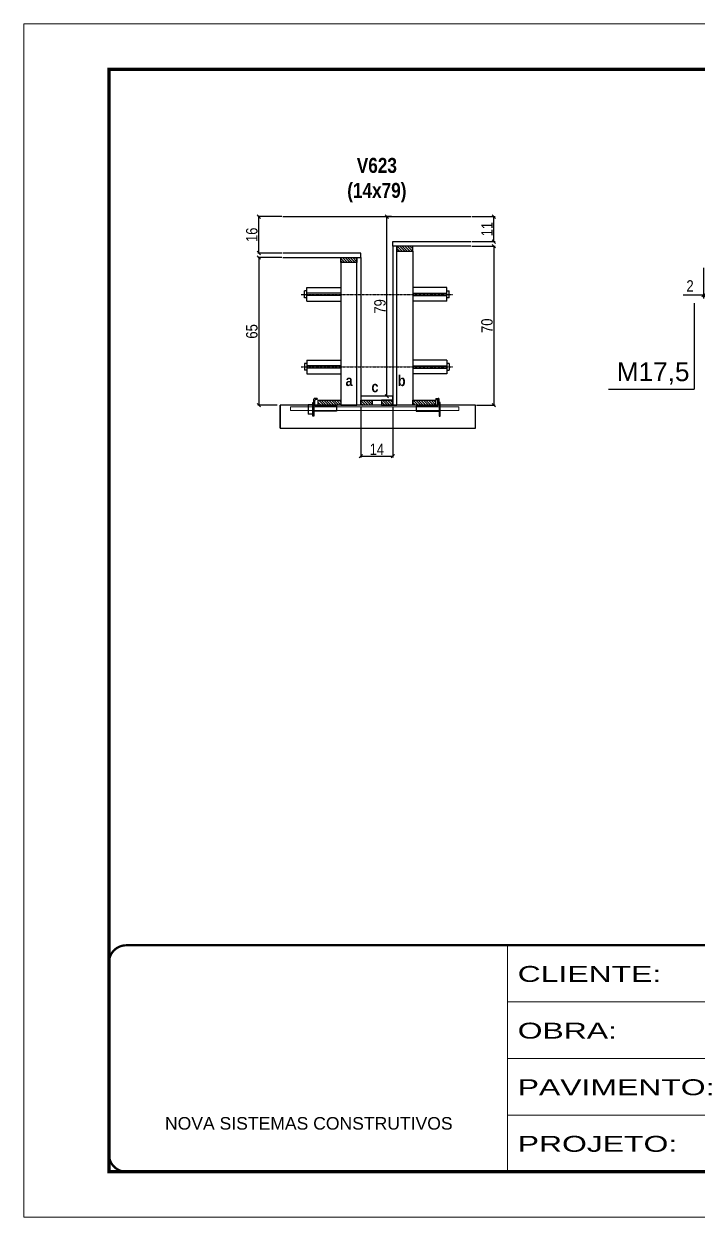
# Model space of a CAD drawing. Extents: x 13154 to 22413, y 1253 to 30260.
# Drawn here: x 17923 to 18516, y 21928 to 22978 of the extents above; entities that cross this region are included whole.
import ezdxf

# ---------------------------------------------------------------- set-up
doc = ezdxf.new("R2010")
doc.units = 0
for name, pattern in [('CONTINUO', [0]), ('DASHED', [0.75, 0.5, -0.25]), ('HIDDEN', [0.375, 0.25, -0.125])]:
    doc.linetypes.add(name, pattern=pattern)
for name, color, linetype in [('barrote', 251, 'Continuous'), ('COTA', 241, 'Continuous'), ('detalhes', 4, 'Continuous'), ('NOMENCLATURA', 7, 'Continuous'), ('Painéis', 200, 'Continuous'), ('presilha', 1, 'Continuous'), ('SARR_2.2x10', 60, 'Continuous'), ('SARR_2.2x7', 40, 'Continuous'), ('SARR_3.5x7', 81, 'Continuous'), ('TENSOR', 3, 'Continuous')]:
    doc.layers.add(name, color=color, linetype=linetype)
for name, color, linetype, lineweight in [('CONCRETO', 251, 'Continuous', 25), ('Folhas', 255, 'Continuous', 9), ('SARRAFO DE PRESSAO', 251, 'DASHED', 9), ('SCO-___-LAJ', 2, 'Continuous', 0)]:
    doc.layers.add(name, color=color, linetype=linetype, lineweight=lineweight)
doc.styles.add('ARIAL', font='arial.ttf')
doc.styles.add('COTA TECNICA', font='techl___.ttf', dxfattribs={"height": 10})
doc.styles.add('COTA TECNICA 2X', font='techl___.ttf', dxfattribs={"height": 10})
doc.styles.get("Standard").update_dxf_attribs({"font": 'arial.ttf'})
doc.styles.add('TECNICA', font='techb___.ttf', dxfattribs={"height": 10})
doc.styles.add('Tecnologia', font='')
doc.styles.get('Tecnologia').set_extended_font_data('Forgotten Futurist')
doc.dimstyles.new('PAINEL', dxfattribs={"dimtxt": 10, "dimasz": 3, "dimexe": 3, "dimexo": 3, "dimgap": 3, "dimtad": 1, "dimdec": 1, "dimzin": 12, "dimdsep": 46, "dimtxsty": 'COTA TECNICA', "dimblk1": 'OBLIQUE', "dimblk2": 'OBLIQUE', "dimsah": 1, "dimcen": 0.9, "dimclrd": 4, "dimclre": 4, "dimclrt": 240, "dimadec": 1, "dimazin": 3, "dimtfac": 1, "dimtdec": 1, "dimtmove": 0, "dimatfit": 3, "dimfxl": 1, "dimtolj": 1, "dimtzin": 12, "dimarcsym": 0})
doc.dimstyles.new('SECAO', dxfattribs={"dimscale": 0.333333, "dimtxt": 5, "dimasz": 9, "dimexe": 3, "dimexo": 3, "dimgap": 3, "dimtad": 1, "dimdec": 1, "dimlfac": 0.5, "dimzin": 12, "dimdsep": 46, "dimtxsty": 'COTA TECNICA 2X', "dimblk1": 'OBLIQUE', "dimblk2": 'OBLIQUE', "dimsah": 1, "dimcen": 0.9, "dimclrd": 4, "dimclre": 4, "dimclrt": 240, "dimadec": 1, "dimazin": 3, "dimtfac": 1, "dimtdec": 1, "dimtmove": 0, "dimatfit": 3, "dimfxl": 1, "dimtolj": 1, "dimtzin": 12, "dimarcsym": 0})

# ---------------------------------------------------------------- blocks, each defined once
blk = doc.blocks.new('9999999999')
at = {"color": 30, "linetype": 'CONTINUO'}
for p, q in [((98564.6, 34230.2), (98564.6, 34429.4)), ((98564.6, 34379.6), (99584, 34379.6)), ((98564.6, 34329.8), (99488, 34329.8)), ((98564.6, 34280), (99488, 34280))]:
    blk.add_line(p, q, dxfattribs=at)
at = {"color": 30, "linetype": 'CONTINUO', "const_width": 2}
blk.add_lwpolyline([(99584, 34230.2), (99584, 34414.4, 0.414214), (99569, 34429.4), (98229, 34429.4, 0.414214), (98214, 34414.4), (98214, 34245.2, 0.414214), (98229, 34230.2), (99584, 34230.2)], format="xyb", dxfattribs=at)
at = {"layer": 'Folhas'}
blk.add_lwpolyline([(98139, 34190.2), (99624, 34190.2), (99624, 35240.2), (98139, 35240.2)], close=True, dxfattribs=at)
at = {"layer": 'Folhas', "color": 30, "const_width": 3}
blk.add_lwpolyline([(98214, 34230.2), (99584, 34230.2), (99584, 35200.2), (98214, 35200.2)], close=True, dxfattribs=at)
at = {"color": 7, "linetype": 'Continuous', "ltscale": 5, "style": 'ARIAL'}
blk.add_text('NOVA SISTEMAS CONSTRUTIVOS', height=11.059, dxfattribs=at).set_placement((98263.2, 34267.2))
at = {"layer": 'Folhas', "color": 7, "style": 'Tecnologia', "width": 1.5}
for s, p in [('CLIENTE:', (98573.7, 34397.2)), ('OBRA:', (98573.7, 34347.3)), ('PAVIMENTO:', (98573.7, 34297.5)), ('PROJETO:', (98573.7, 34247.7))]:
    blk.add_text(s, height=14, dxfattribs=at).set_placement(p)
blk = doc.blocks.new('PRESILHA METÁLICA 1')
at = {"layer": 'presilha'}
for p, q in [((7.5, 10.6), (7.5, 19.9)), ((12, 21), (8.6, 21)), ((9, 11.6), (9, 18.9)), ((12, 19.5), (9.6, 19.5)), ((12, 21), (12, 19.5)), ((0, 13), (6, 13)), ((0, 13), (0, 0)), ((6, 0), (0, 0)), ((6, 15.5), (7.5, 15.5)), ((6, -2.5), (6, 15.5)), ((6, 13), (6, 0)), ((7.5, 15.5), (7.5, -2.5)), ((37.5, 4.1), (7.5, 4.1)), ((37.5, 11), (9.6, 11)), ((37.5, 11), (37.5, 4.1)), ((7.5, -2.5), (6, -2.5))]:
    blk.add_line(p, q, dxfattribs=at)
for centre, radius, start, end in [((8.6, 19.9), 1.14, 90, 180), ((9.6, 18.9), 0.57, 90, 180), ((9.6, 11.6), 0.57, 180, 270)]:
    blk.add_arc(centre, radius, start, end, dxfattribs=at)
blk = doc.blocks.new('PRESILHA METÁLICA 2')
at = {"layer": 'presilha'}
for p, q in [((-5.2, 23.5), (-5.2, 22)), ((-5.2, 23.5), (-1.9, 23.5)), ((-5.2, 22), (-2.8, 22)), ((-2.2, 14.1), (-2.2, 21.4)), ((0.8, 18), (-0.8, 18)), ((-0.8, 18), (-0.8, 0)), ((-0.8, 14.6), (-0.8, 22.4)), ((0.8, 0), (0.8, 18)), ((-30.8, 13.5), (-30.8, 6.6)), ((-30.8, 13.5), (-2.8, 13.5)), ((-30.8, 6.6), (-0.8, 6.6)), ((-0.8, 0), (0.8, 0))]:
    blk.add_line(p, q, dxfattribs=at)
for centre, radius, start, end in [((-2.8, 21.4), 0.57, 0, 90), ((-1.9, 22.4), 1.14, 0, 90), ((-2.8, 14.1), 0.57, 270, 0)]:
    blk.add_arc(centre, radius, start, end, dxfattribs=at)
blk = doc.blocks.new('_Oblique')
at = {"color": 0, "linetype": 'ByBlock', "lineweight": -2}
blk.add_line((-0.5, -0.5), (0.5, 0.5), dxfattribs=at)
blk = doc.blocks.new('*D654')
at = {"layer": 'COTA', "color": 4, "lineweight": -2, "transparency": 16777216}
for p, q in [((18317.3, 22782.1), (18337.7, 22782.1)), ((18336.7, 22782.1), (18336.7, 22642.1)), ((18321.4, 22642.1), (18337.7, 22642.1))]:
    blk.add_line(p, q, dxfattribs=at)
at = {"layer": 'Defpoints', "color": 0, "transparency": 16777216}
for p in [(18316.3, 22782.1), (18320.4, 22642.1), (18336.7, 22642.1)]:
    blk.add_point(p, dxfattribs=at)
at = {"layer": 'COTA', "color": 4, "lineweight": -2, "transparency": 16777216, "xscale": 3, "yscale": 3, "zscale": 3}
for p, rotation in [((18336.7, 22782.1), 90), ((18336.7, 22642.1), 270)]:
    blk.add_blockref('_Oblique', p, dxfattribs=dict(at, rotation=rotation))
at = {"layer": 'COTA', "color": 240, "transparency": 16777216, "insert": (18330.6, 22712.1), "char_height": 10, "attachment_point": 5, "rotation": 90, "style": 'COTA TECNICA 2X'}
blk.add_mtext('\\A1;70', dxfattribs=at)
blk = doc.blocks.new('*D655')
at = {"layer": 'COTA', "color": 4, "lineweight": -2, "transparency": 16777216}
for p, q in [((18317.3, 22808.1), (18337.7, 22808.1)), ((18336.7, 22786.1), (18336.7, 22808.1)), ((18317.3, 22786.1), (18337.7, 22786.1))]:
    blk.add_line(p, q, dxfattribs=at)
at = {"layer": 'Defpoints', "color": 0, "transparency": 16777216}
for p in [(18316.3, 22808.1), (18336.7, 22808.1), (18316.3, 22786.1)]:
    blk.add_point(p, dxfattribs=at)
at = {"layer": 'COTA', "color": 4, "lineweight": -2, "transparency": 16777216, "xscale": 3, "yscale": 3, "zscale": 3}
for p, rotation in [((18336.7, 22808.1), 90), ((18336.7, 22786.1), 270)]:
    blk.add_blockref('_Oblique', p, dxfattribs=dict(at, rotation=rotation))
at = {"layer": 'COTA', "color": 240, "transparency": 16777216, "insert": (18330.6, 22797.1), "char_height": 10, "attachment_point": 5, "rotation": 90, "style": 'COTA TECNICA 2X'}
blk.add_mtext('\\A1;11', dxfattribs=at)
blk = doc.blocks.new('*D656')
at = {"layer": 'COTA', "color": 4, "lineweight": -2, "transparency": 16777216}
for p, q in [((18149.9, 22772.1), (18128.7, 22772.1)), ((18129.7, 22772.1), (18129.7, 22642.1)), ((18145.8, 22642.1), (18128.7, 22642.1))]:
    blk.add_line(p, q, dxfattribs=at)
at = {"layer": 'Defpoints', "color": 0, "transparency": 16777216}
for p in [(18150.9, 22772.1), (18129.7, 22642.1), (18146.8, 22642.1)]:
    blk.add_point(p, dxfattribs=at)
at = {"layer": 'COTA', "color": 4, "lineweight": -2, "transparency": 16777216, "xscale": 3, "yscale": 3, "zscale": 3}
for p, rotation in [((18129.7, 22772.1), 90), ((18129.7, 22642.1), 270)]:
    blk.add_blockref('_Oblique', p, dxfattribs=dict(at, rotation=rotation))
at = {"layer": 'COTA', "color": 240, "transparency": 16777216, "insert": (18123.6, 22707.1), "char_height": 10, "attachment_point": 5, "rotation": 90, "style": 'COTA TECNICA 2X'}
blk.add_mtext('\\A1;65', dxfattribs=at)
blk = doc.blocks.new('*D657')
at = {"layer": 'COTA', "color": 4, "lineweight": -2, "transparency": 16777216}
for p, q in [((18246.6, 22808.1), (18241.5, 22808.1)), ((18242.5, 22650.1), (18242.5, 22808.1)), ((18246.6, 22650.1), (18241.5, 22650.1))]:
    blk.add_line(p, q, dxfattribs=at)
at = {"layer": 'Defpoints', "color": 0, "transparency": 16777216}
for p in [(18242.5, 22808.1), (18247.6, 22808.1), (18247.6, 22650.1)]:
    blk.add_point(p, dxfattribs=at)
at = {"layer": 'COTA', "color": 4, "lineweight": -2, "transparency": 16777216, "xscale": 3, "yscale": 3, "zscale": 3}
for p, rotation in [((18242.5, 22808.1), 90), ((18242.5, 22650.1), 270)]:
    blk.add_blockref('_Oblique', p, dxfattribs=dict(at, rotation=rotation))
at = {"layer": 'COTA', "color": 240, "transparency": 16777216, "insert": (18236.4, 22729.1), "char_height": 10, "attachment_point": 5, "rotation": 90, "style": 'COTA TECNICA 2X'}
blk.add_mtext('\\A1;79', dxfattribs=at)
blk = doc.blocks.new('*D658')
at = {"layer": 'COTA', "color": 4, "lineweight": -2, "transparency": 16777216}
for p, q in [((18149.9, 22808.1), (18128.7, 22808.1)), ((18129.7, 22776.1), (18129.7, 22808.1)), ((18149.9, 22776.1), (18128.7, 22776.1))]:
    blk.add_line(p, q, dxfattribs=at)
at = {"layer": 'Defpoints', "color": 0, "transparency": 16777216}
for p in [(18129.7, 22808.1), (18150.9, 22808.1), (18150.9, 22776.1)]:
    blk.add_point(p, dxfattribs=at)
at = {"layer": 'COTA', "color": 4, "lineweight": -2, "transparency": 16777216, "xscale": 3, "yscale": 3, "zscale": 3}
for p, rotation in [((18129.7, 22808.1), 90), ((18129.7, 22776.1), 270)]:
    blk.add_blockref('_Oblique', p, dxfattribs=dict(at, rotation=rotation))
at = {"layer": 'COTA', "color": 240, "transparency": 16777216, "insert": (18123.6, 22792.1), "char_height": 10, "attachment_point": 5, "rotation": 90, "style": 'COTA TECNICA 2X'}
blk.add_mtext('\\A1;16', dxfattribs=at)
blk = doc.blocks.new('*D659')
at = {"layer": 'COTA', "color": 4, "lineweight": -2, "transparency": 16777216}
for p, q in [((18219.6, 22641.1), (18219.6, 22596.3)), ((18247.6, 22641.1), (18247.6, 22596.3)), ((18219.6, 22597.3), (18247.6, 22597.3))]:
    blk.add_line(p, q, dxfattribs=at)
at = {"layer": 'Defpoints', "color": 0, "transparency": 16777216}
for p in [(18219.6, 22642.1), (18247.6, 22642.1), (18247.6, 22597.3)]:
    blk.add_point(p, dxfattribs=at)
at = {"layer": 'COTA', "color": 4, "lineweight": -2, "transparency": 16777216, "xscale": 3, "yscale": 3, "zscale": 3, "rotation": 180}
blk.add_blockref('_Oblique', (18219.6, 22597.3), dxfattribs=at)
at = {"layer": 'COTA', "color": 4, "lineweight": -2, "transparency": 16777216, "xscale": 3, "yscale": 3, "zscale": 3}
blk.add_blockref('_Oblique', (18247.6, 22597.3), dxfattribs=at)
at = {"layer": 'COTA', "color": 240, "transparency": 16777216, "insert": (18233.6, 22603.4), "char_height": 10, "attachment_point": 5, "style": 'COTA TECNICA 2X'}
blk.add_mtext('\\A1;14', dxfattribs=at)
blk = doc.blocks.new('*D671')
at = {"layer": 'COTA', "color": 4, "lineweight": -2, "transparency": 16777216}
for p, q in [((18521.3, 22763.1), (18521.3, 22736.1)), ((18523.3, 22763.1), (18523.3, 22736.1)), ((18521.3, 22739.1), (18503.2, 22739.1)), ((18523.3, 22739.1), (18521.3, 22739.1)), ((18523.3, 22739.1), (18526.3, 22739.1))]:
    blk.add_line(p, q, dxfattribs=at)
at = {"layer": 'Defpoints', "color": 0, "transparency": 16777216}
for p in [(18521.3, 22766.1), (18523.3, 22766.1), (18521.3, 22739.1)]:
    blk.add_point(p, dxfattribs=at)
at = {"layer": 'COTA', "color": 4, "lineweight": -2, "transparency": 16777216, "xscale": 3, "yscale": 3, "zscale": 3}
blk.add_blockref('_Oblique', (18521.3, 22739.1), dxfattribs=at)
at = {"layer": 'COTA', "color": 4, "lineweight": -2, "transparency": 16777216, "xscale": 3, "yscale": 3, "zscale": 3, "rotation": 180}
blk.add_blockref('_Oblique', (18523.3, 22739.1), dxfattribs=at)
at = {"layer": 'COTA', "color": 240, "transparency": 16777216, "insert": (18509.3, 22747.1), "char_height": 10, "attachment_point": 5, "style": 'COTA TECNICA'}
blk.add_mtext('\\A1;2', dxfattribs=at)

msp = doc.modelspace()

# ---------------------------------------------------------------- hatches: boundary and pattern name
at = {"layer": 'SARR_2.2x10'}
h = msp.add_hatch(dxfattribs=at)
h.set_pattern_fill('ANSI31', color=256, scale=0.5, angle=90)
h.set_pattern_definition([(135, (51375.5562, -100870.0663), (-1.122532015, -1.122532015), [])])
h.paths.add_polyline_path([(18182.02, 22646.5), (18182.02, 22642.1), (18202.02, 22642.1), (18202.02, 22646.5)])
h = msp.add_hatch(dxfattribs=at)
h.set_pattern_fill('ANSI31', color=256, scale=0.5, angle=90)
h.set_pattern_definition([(135, (51458.7562, -100870.0663), (-1.122532015, -1.122532015), [])])
h.paths.add_polyline_path([(18265.22, 22646.5), (18265.22, 22642.1), (18285.22, 22642.1), (18285.22, 22646.5)])
at = {"layer": 'SARR_2.2x7'}
h = msp.add_hatch(dxfattribs=at)
h.set_pattern_fill('ANSI31', color=256, scale=0.5, angle=90)
h.set_pattern_definition([(135, (51379.5562, -100734.4663), (-1.122532015, -1.122532015), [])])
h.paths.add_polyline_path([(18251.22, 22782.1), (18251.22, 22777.7), (18265.22, 22777.7), (18265.22, 22782.1)])
h = msp.add_hatch(dxfattribs=at)
h.set_pattern_fill('ANSI31', color=256, scale=0.5, angle=90)
h.set_pattern_definition([(135, (51369.5562, -100744.4663), (-1.122532015, -1.122532015), [])])
h.paths.add_polyline_path([(18216.02, 22772.1), (18216.02, 22767.7), (18202.02, 22767.7), (18202.02, 22772.1)])
h = msp.add_hatch(dxfattribs=at)
h.set_pattern_fill('ANSI31', color=256, scale=0.5, angle=90)
h.set_pattern_definition([(135, (51455.1562, -100870.0663), (-1.122532015, -1.122532015), [])])
h.paths.add_polyline_path([(18229.62, 22642.1), (18229.62, 22646.5), (18219.62, 22646.5), (18219.62, 22642.1)])
h = msp.add_hatch(dxfattribs=at)
h.set_pattern_fill('ANSI31', color=256, scale=0.5, angle=90)
h.set_pattern_definition([(135, (51445.1562, -100870.0663), (-1.122532015, -1.122532015), [])])
h.paths.add_polyline_path([(18237.62, 22642.1), (18237.62, 22646.5), (18247.62, 22646.5), (18247.62, 22642.1)])

# ---------------------------------------------------------------- linework, layer by layer
at = {"ltscale": 3}
for p, q in [((18172.02, 22733.7), (18172.02, 22745.7)), ((18172.02, 22745.7), (18202.02, 22745.7)), ((18295.22, 22745.7), (18265.22, 22745.7)), ((18295.22, 22733.7), (18295.22, 22745.7)), ((18170.02, 22736.7), (18170.02, 22742.7)), ((18172.02, 22742.7), (18170.02, 22742.7)), ((18172.02, 22736.7), (18170.02, 22736.7)), ((18202.02, 22740.7), (18172.02, 22740.7)), ((18202.02, 22738.7), (18172.02, 22738.7)), ((18172.02, 22733.7), (18202.02, 22733.7)), ((18265.22, 22740.7), (18295.22, 22740.7)), ((18265.22, 22738.7), (18295.22, 22738.7)), ((18295.22, 22733.7), (18265.22, 22733.7)), ((18295.22, 22742.7), (18297.22, 22742.7)), ((18297.22, 22736.7), (18295.22, 22736.7)), ((18297.22, 22736.7), (18297.22, 22742.7)), ((18172.02, 22681.88), (18172.02, 22669.88)), ((18172.02, 22681.88), (18202.02, 22681.88)), ((18295.22, 22681.88), (18265.22, 22681.88)), ((18295.22, 22681.88), (18295.22, 22669.88)), ((18170.02, 22678.88), (18170.02, 22672.88)), ((18172.02, 22678.88), (18170.02, 22678.88)), ((18172.02, 22672.88), (18170.02, 22672.88)), ((18202.02, 22676.88), (18172.02, 22676.88)), ((18202.02, 22674.88), (18172.02, 22674.88)), ((18172.02, 22669.88), (18202.02, 22669.88)), ((18265.22, 22676.88), (18295.22, 22676.88)), ((18265.22, 22674.88), (18295.22, 22674.88)), ((18295.22, 22669.88), (18265.22, 22669.88)), ((18297.22, 22678.88), (18295.22, 22678.88)), ((18295.22, 22672.88), (18297.22, 22672.88)), ((18297.22, 22678.88), (18297.22, 22672.88))]:
    msp.add_line(p, q, dxfattribs=at)
at = {"layer": 'barrote'}
msp.add_lwpolyline([(18148.56, 22622.1), (18320.48, 22622.1), (18320.48, 22642.1), (18148.56, 22642.1)], close=True, dxfattribs=at)
at = {"layer": 'CONCRETO', "linetype": 'Continuous'}
msp.add_line((18150.92, 22808.1), (18316.32, 22808.1), dxfattribs=at)
at = {"layer": 'detalhes', "color": 250}
msp.add_line((18148.56, 22622.1), (18148.56, 22642.1), dxfattribs=at)
at = {"layer": 'NOMENCLATURA', "linetype": 'Continuous'}
for p in [(18513.05, 22731.92), (18437.61, 22656.17)]:
    msp.add_line(p, (18513.05, 22656.17), dxfattribs=at)
at = {"layer": 'Painéis', "linetype": 'Continuous', "elevation": 0}
for points in [[(18316.32, 22782.1), (18247.62, 22782.1), (18247.62, 22786.1), (18316.32, 22786.1)], [(18150.92, 22772.1), (18219.62, 22772.1), (18219.62, 22776.1), (18150.92, 22776.1)]]:
    msp.add_lwpolyline(points, dxfattribs=at)
at = {"layer": 'Painéis', "linetype": 'Continuous'}
for points in [[(18251.22, 22642.1), (18251.22, 22782.1), (18247.62, 22782.1), (18247.62, 22642.1)], [(18216.02, 22642.1), (18216.02, 22772.1), (18219.62, 22772.1), (18219.62, 22642.1)], [(18247.62, 22650.1), (18219.62, 22650.1), (18219.62, 22646.5), (18247.62, 22646.5)]]:
    msp.add_lwpolyline(points, close=True, dxfattribs=at)
at = {"layer": 'SARR_2.2x10'}
for points in [[(18182.02, 22646.5), (18202.02, 22646.5), (18202.02, 22642.1), (18182.02, 22642.1)], [(18265.22, 22646.5), (18285.22, 22646.5), (18285.22, 22642.1), (18265.22, 22642.1)]]:
    msp.add_lwpolyline(points, close=True, dxfattribs=at)
at = {"layer": 'SARR_2.2x7', "elevation": 0}
for points in [[(18265.22, 22782.1), (18251.22, 22782.1), (18251.22, 22777.7), (18265.22, 22777.7)], [(18202.02, 22772.1), (18216.02, 22772.1), (18216.02, 22767.7), (18202.02, 22767.7)]]:
    msp.add_lwpolyline(points, close=True, dxfattribs=at)
at = {"layer": 'SARR_2.2x7'}
for points in [[(18219.62, 22646.5), (18229.62, 22646.5), (18229.62, 22642.1), (18219.62, 22642.1)], [(18247.62, 22646.5), (18237.62, 22646.5), (18237.62, 22642.1), (18247.62, 22642.1)]]:
    msp.add_lwpolyline(points, close=True, dxfattribs=at)
at = {"layer": 'SARR_3.5x7'}
for points in [[(18251.22, 22777.7), (18265.22, 22777.7), (18265.22, 22642.1), (18251.22, 22642.1)], [(18216.02, 22767.7), (18202.02, 22767.7), (18202.02, 22642.1), (18216.02, 22642.1)]]:
    msp.add_lwpolyline(points, close=True, dxfattribs=at)
at = {"layer": 'SCO-___-LAJ', "color": 1}
msp.add_lwpolyline([(18157.56, 22640.77), (18305.83, 22640.77), (18305.83, 22637.57), (18157.56, 22637.57)], close=True, dxfattribs=at)
at = {"layer": 'TENSOR', "linetype": 'HIDDEN', "ltscale": 0.5}
for p, q in [((18167.02, 22739.7), (18300.52, 22739.7)), ((18167.02, 22675.88), (18300.52, 22675.88))]:
    msp.add_line(p, q, dxfattribs=at)

# ---------------------------------------------------------------- block references
at = {"layer": 'presilha', "xscale": 0.6666666666666666, "yscale": 0.6666666666666666, "zscale": 0.6666666666666666}
for name, p in [('PRESILHA METÁLICA 1', (18173.15, 22634.14)), ('PRESILHA METÁLICA 2', (18288.9, 22632.47))]:
    msp.add_blockref(name, p, dxfattribs=at)
at = {"layer": 'SARRAFO DE PRESSAO', "color": 6, "linetype": 'ByBlock'}
msp.add_blockref('9999999999', (-80216.1, -12262.48), dxfattribs=at)

# ---------------------------------------------------------------- texts
at = {"layer": 'detalhes', "style": 'TECNICA'}
for s, p in [('a', (18206.14, 22659)), ('c', (18228.88, 22653.57)), ('b', (18252.12, 22658.99))]:
    msp.add_text(s, height=9.6, dxfattribs=at).set_placement(p)
at = {"layer": 'NOMENCLATURA', "linetype": 'Continuous'}
msp.add_text('M17,5', height=16.5, dxfattribs=at).set_placement((18444.79, 22663.36))
at = {"layer": 'NOMENCLATURA', "insert": (18233.62, 22859.8), "char_height": 13.2, "attachment_point": 2, "style": 'TECNICA'}
msp.add_mtext_dynamic_manual_height_columns('V623\\P(14x79)', width=300.2766, gutter_width=1, heights=[0], dxfattribs=at)

# ---------------------------------------------------------------- dimensions: what is measured, and where the dimension line sits
at = {"layer": 'COTA'}
for base, p1, p2, angle, dimstyle, picture, middle in [((18129.7, 22808.1), (18150.92, 22776.1), (18150.92, 22808.1), 90, 'SECAO', '*D658', (18123.6, 22792.1)), ((18242.54, 22808.1), (18247.62, 22650.1), (18247.62, 22808.1), 90, 'SECAO', '*D657', (18236.44, 22729.1)), ((18336.66, 22808.1), (18316.32, 22786.1), (18316.32, 22808.1), 90, 'SECAO', '*D655', (18330.61, 22797.1)), ((18336.66, 22642.1, 0), (18316.32, 22782.1), (18320.43, 22642.1, 0), 90, 'SECAO', '*D654', (18330.56, 22712.1, 0)), ((18129.7, 22642.1, 0), (18150.92, 22772.1), (18146.8, 22642.1, 0), 90, 'SECAO', '*D656', (18123.59, 22707.1, 0)), ((18521.33, 22739.15), (18523.33, 22766.15), (18521.33, 22766.15), 180, 'PAINEL', '*D671', (18509.28, 22747.15))]:
    dim = msp.add_linear_dim(base=base, p1=p1, p2=p2, angle=angle, dimstyle=dimstyle, dxfattribs=at)
    dim.commit()
    dim.dimension.update_dxf_attribs({"geometry": picture, "text_midpoint": middle})
dim = msp.add_linear_dim(base=(18247.62, 22597.28), p1=(18219.62, 22642.1), p2=(18247.62, 22642.1), dimstyle='SECAO', dxfattribs=at)
dim.commit()
dim.dimension.update_dxf_attribs({"geometry": '*D659', "text_midpoint": (18233.62, 22603.35)})

doc.saveas('drawing.dxf')
